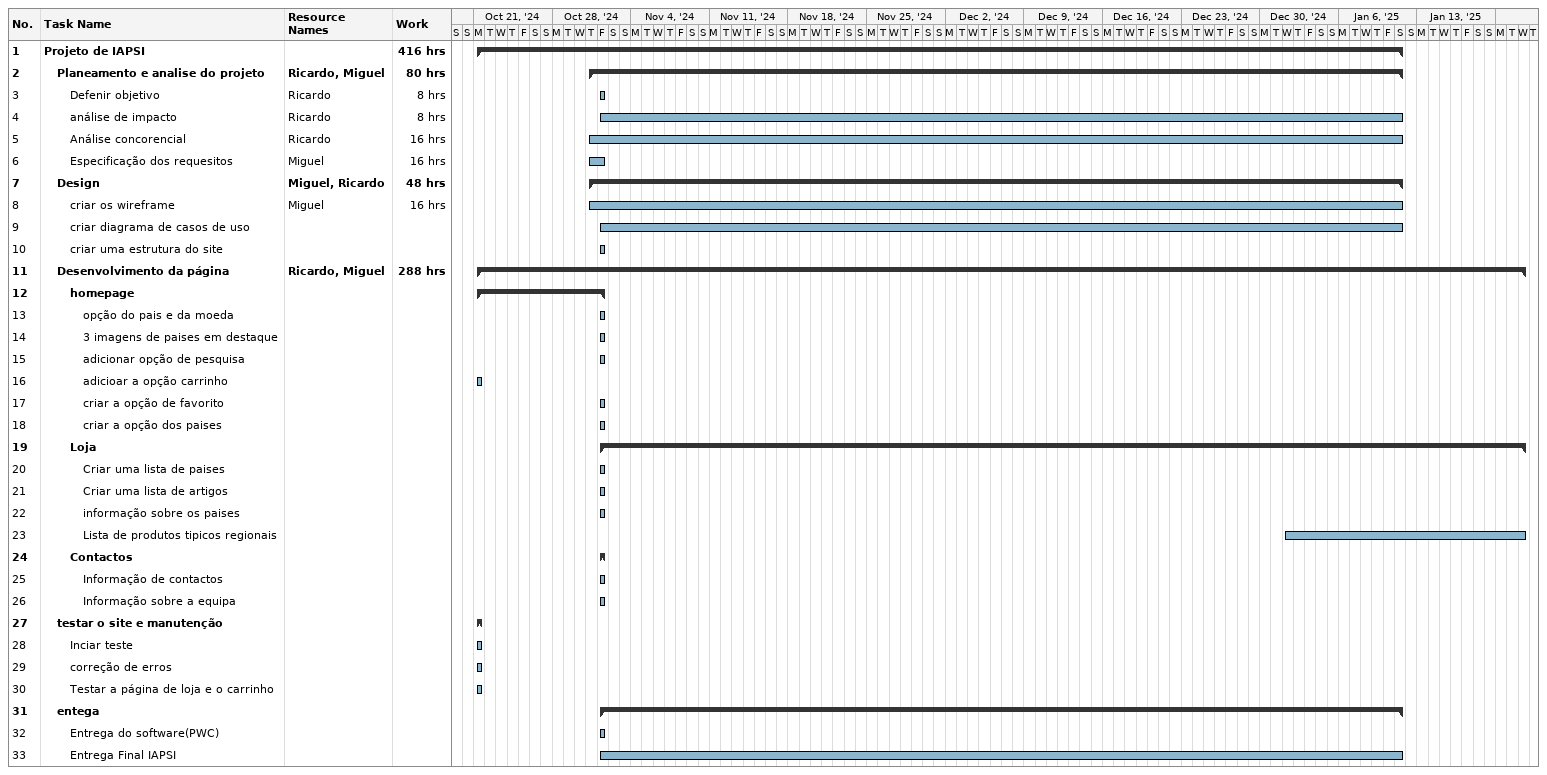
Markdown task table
| ID | Level | Task | Start | Finish | Resources | Work (h) |
|---|---|---|---|---|---|---|
| 1 | 1 | **Projeto de IAPSI** | 2024-10-21 | 2025-01-11 |  | 416 |
| 2 | 2 | **Planeamento e analise do projeto** | 2024-10-31 | 2025-01-11 | Ricardo, Miguel | 80 |
| 3 | 3 | Defenir objetivo | 2024-11-01 | 2024-11-01 | Ricardo | 8 |
| 4 | 3 | análise de impacto | 2024-11-01 | 2025-01-11 | Ricardo | 8 |
| 5 | 3 | Análise concorencial | 2024-10-31 | 2025-01-11 | Ricardo | 16 |
| 6 | 3 | Especificação dos requesitos | 2024-10-31 | 2024-11-01 | Miguel | 16 |
| 7 | 2 | **Design** | 2024-10-31 | 2025-01-11 | Miguel, Ricardo | 48 |
| 8 | 3 | criar os wireframe | 2024-10-31 | 2025-01-11 | Miguel | 16 |
| 9 | 3 | criar diagrama de casos de uso | 2024-11-01 | 2025-01-11 |  |  |
| 10 | 3 | criar uma estrutura do site | 2024-11-01 | 2024-11-01 |  |  |
| 11 | 2 | **Desenvolvimento da página** | 2024-10-21 | 2025-01-22 | Ricardo, Miguel | 288 |
| 12 | 3 | **homepage** | 2024-10-21 | 2024-11-01 |  |  |
| 13 | 4 | opção do pais e da moeda | 2024-11-01 | 2024-11-01 |  |  |
| 14 | 4 | 3 imagens de paises em destaque | 2024-11-01 | 2024-11-01 |  |  |
| 15 | 4 | adicionar opção de pesquisa | 2024-11-01 | 2024-11-01 |  |  |
| 16 | 4 | adicioar a opção carrinho | 2024-10-21 | 2024-10-21 |  |  |
| 17 | 4 | criar a opção de favorito | 2024-11-01 | 2024-11-01 |  |  |
| 18 | 4 | criar a opção dos paises | 2024-11-01 | 2024-11-01 |  |  |
| 19 | 3 | **Loja** | 2024-11-01 | 2025-01-22 |  |  |
| 20 | 4 | Criar uma lista de paises | 2024-11-01 | 2024-11-01 |  |  |
| 21 | 4 | Criar uma lista de artigos | 2024-11-01 | 2024-11-01 |  |  |
| 22 | 4 | informação sobre os paises | 2024-11-01 | 2024-11-01 |  |  |
| 23 | 4 | Lista de produtos tipicos regionais | 2025-01-01 | 2025-01-22 |  |  |
| 24 | 3 | **Contactos** | 2024-11-01 | 2024-11-01 |  |  |
| 25 | 4 | Informação de contactos | 2024-11-01 | 2024-11-01 |  |  |
| 26 | 4 | Informação sobre a equipa | 2024-11-01 | 2024-11-01 |  |  |
| 27 | 2 | **testar o site e manutenção** | 2024-10-21 | 2024-10-21 |  |  |
| 28 | 3 | Inciar teste | 2024-10-21 | 2024-10-21 |  |  |
| 29 | 3 | correção de erros | 2024-10-21 | 2024-10-21 |  |  |
| 30 | 3 | Testar a página de loja e o carrinho | 2024-10-21 | 2024-10-21 |  |  |
| 31 | 2 | **entega** | 2024-11-01 | 2025-01-11 |  |  |
| 32 | 3 | Entrega do software(PWC) | 2024-11-01 | 2024-11-01 |  |  |
| 33 | 3 | Entrega Final IAPSI | 2024-11-01 | 2025-01-11 |  |  |
